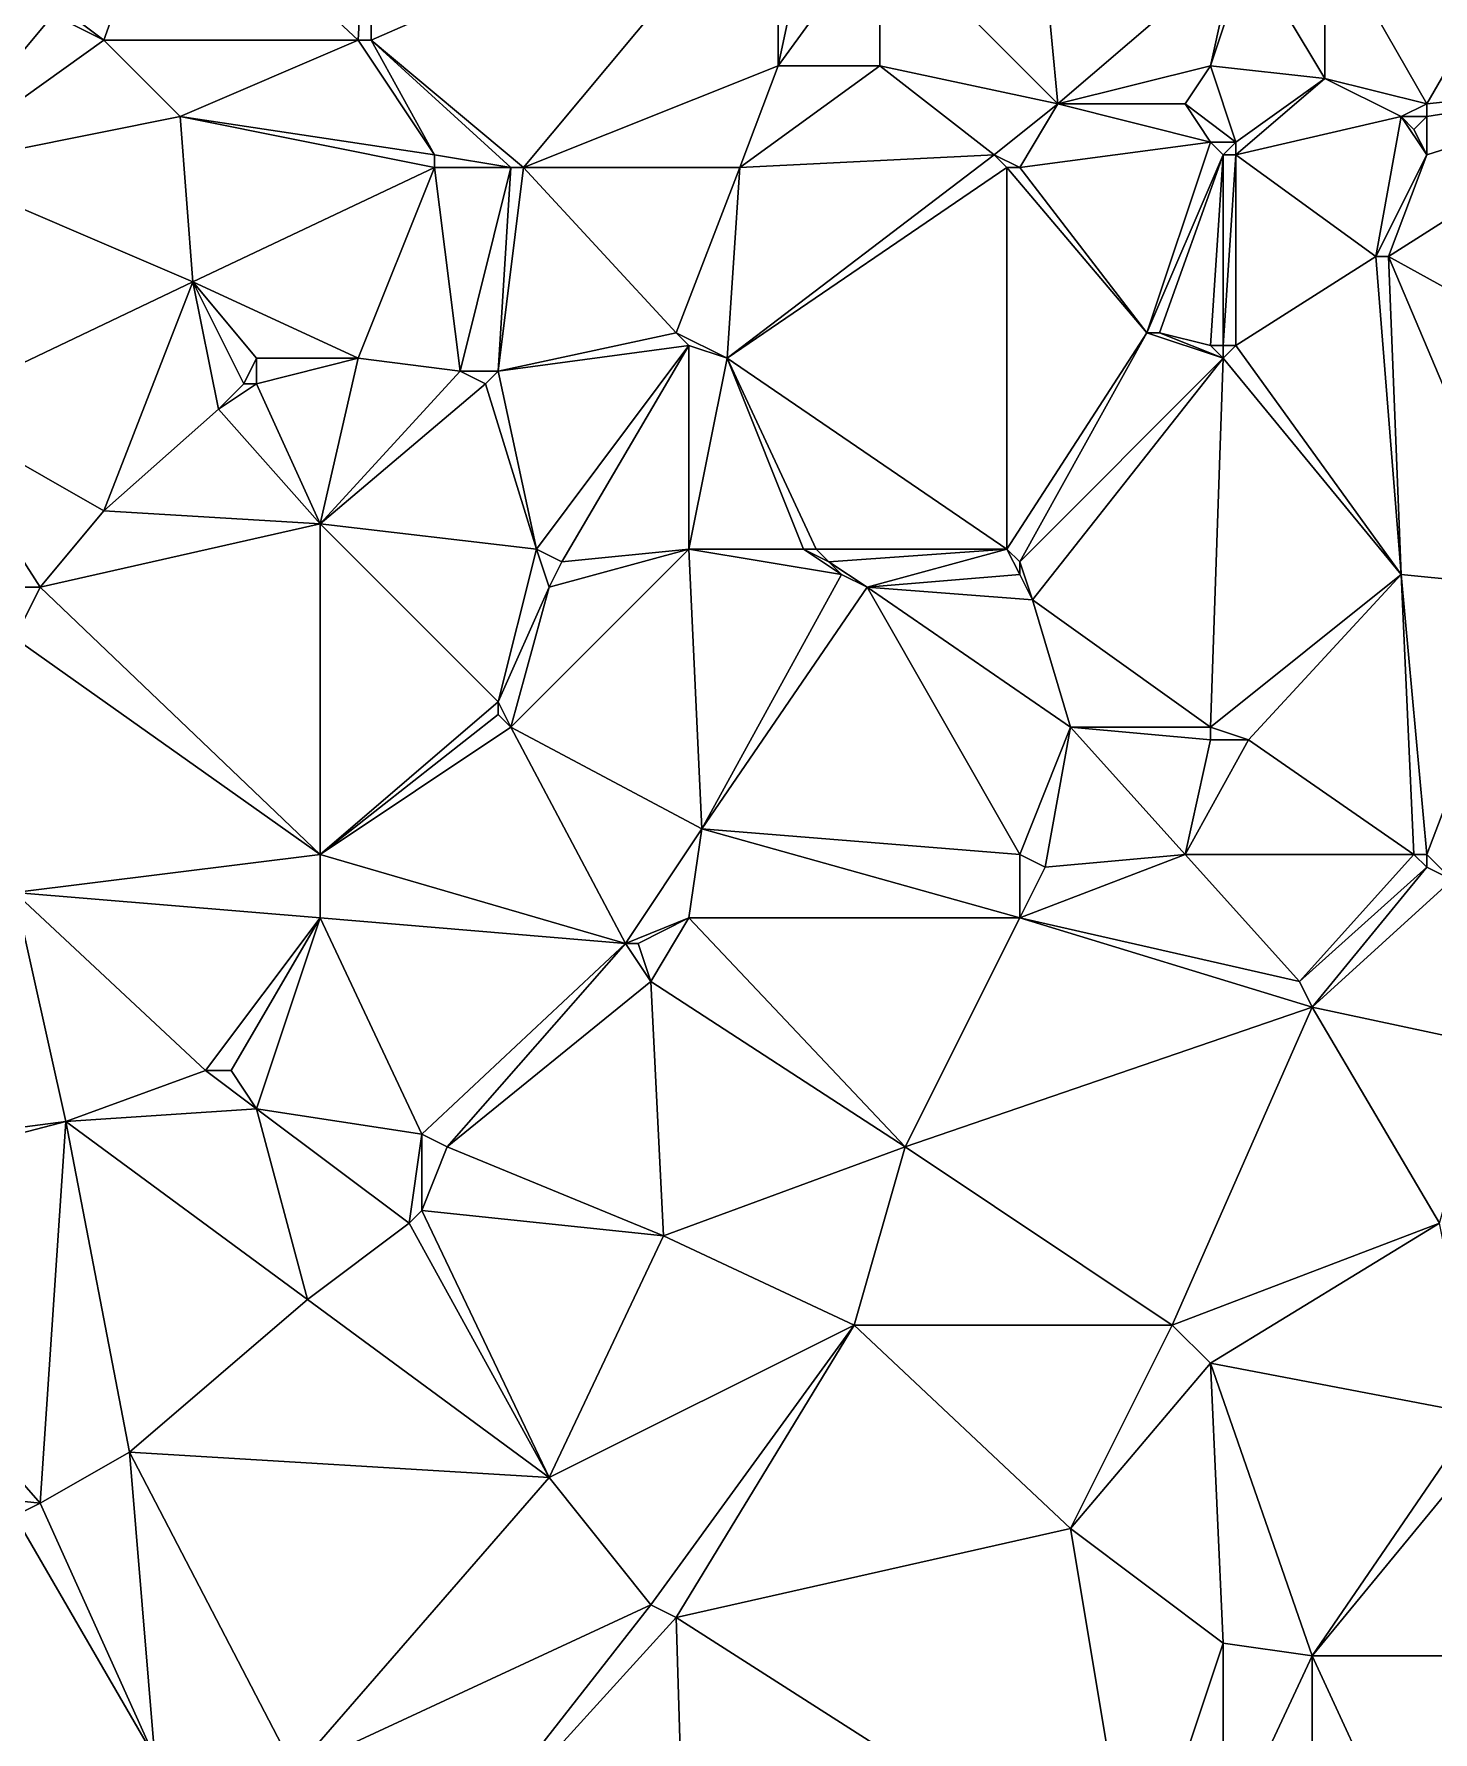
# Model space of a CAD drawing. Extents: x 2679276 to 2679656, y 1246784 to 1247152.
# Drawn here: x 2679370.5 to 2679425.5, y 1246914.8 to 1246981.5 of the extents above; entities that cross this region are included whole.
import ezdxf

# ---------------------------------------------------------------- set-up
doc = ezdxf.new("R2010")
doc.units = 0

msp = doc.modelspace()

# ---------------------------------------------------------------- linework, layer by layer
for points in [[(2679375.75, 1246988.25, 450.853), (2679383.25, 1246981.25, 451.129), (2679383.75, 1246990.75, 450.949)], [(2679383.25, 1246981.25, 451.129), (2679383.75, 1246981.25, 451.106), (2679383.75, 1246990.75, 450.949)], [(2679383.75, 1246981.25, 451.106), (2679399.75, 1246988.25, 450.991), (2679383.75, 1246990.75, 450.949)], [(2679409.75, 1246989.25, 449.845), (2679403.75, 1246985.75, 450.971), (2679410.75, 1246978.75, 450.906)], [(2679409.75, 1246989.25, 449.845), (2679410.75, 1246978.75, 450.906), (2679417.75, 1246984.75, 449.027)], [(2679375.75, 1246988.25, 450.853), (2679371.25, 1246982.75, 453.187), (2679373.25, 1246981.25, 453.366)], [(2679375.75, 1246988.25, 450.853), (2679373.25, 1246981.25, 453.366), (2679383.25, 1246981.25, 451.129)], [(2679399.75, 1246988.25, 450.991), (2679383.75, 1246981.25, 451.106), (2679389.75, 1246976.25, 451.296)], [(2679399.75, 1246988.25, 450.991), (2679389.75, 1246976.25, 451.296), (2679399.75, 1246980.25, 451.279)], [(2679399.75, 1246988.25, 450.991), (2679399.75, 1246980.25, 451.279), (2679401.25, 1246987.25, 451)], [(2679421.25, 1246985.75, 448.82), (2679425.25, 1246978.75, 449.668), (2679430.75, 1246988.25, 448.141)], [(2679434.75, 1246979.75, 448.535), (2679430.75, 1246988.25, 448.141), (2679425.25, 1246978.75, 449.668)], [(2679399.75, 1246980.25, 451.279), (2679403.75, 1246985.75, 450.971), (2679401.25, 1246987.25, 451)], [(2679403.75, 1246985.75, 450.971), (2679399.75, 1246980.25, 451.279), (2679403.75, 1246980.25, 451.322)], [(2679403.75, 1246985.75, 450.971), (2679403.75, 1246980.25, 451.322), (2679410.75, 1246978.75, 450.906)], [(2679418.25, 1246984.75, 449.001), (2679421.25, 1246979.75, 449.365), (2679421.25, 1246985.75, 448.82)], [(2679421.25, 1246985.75, 448.82), (2679421.25, 1246979.75, 449.365), (2679425.25, 1246978.75, 449.668)], [(2679416.75, 1246980.25, 449.302), (2679417.75, 1246984.75, 449.027), (2679410.75, 1246978.75, 450.906)], [(2679418.25, 1246984.75, 449.001), (2679416.75, 1246980.25, 449.302), (2679421.25, 1246979.75, 449.365)], [(2679417.75, 1246984.75, 449.027), (2679416.75, 1246980.25, 449.302), (2679418.25, 1246984.75, 449.001)], [(2679366.25, 1246976.25, 454.605), (2679371.25, 1246982.25, 453.322), (2679363.25, 1246983.75, 453.644)], [(2679366.25, 1246976.25, 454.605), (2679373.25, 1246981.25, 453.366), (2679371.25, 1246982.25, 453.322)], [(2679371.25, 1246982.25, 453.322), (2679373.25, 1246981.25, 453.366), (2679371.25, 1246982.75, 453.187)], [(2679366.25, 1246976.25, 454.605), (2679376.25, 1246978.25, 453.724), (2679373.25, 1246981.25, 453.366)], [(2679376.25, 1246978.25, 453.724), (2679383.25, 1246981.25, 451.129), (2679373.25, 1246981.25, 453.366)], [(2679383.25, 1246981.25, 451.129), (2679376.25, 1246978.25, 453.724), (2679386.25, 1246976.75, 451.396)], [(2679383.75, 1246981.25, 451.106), (2679383.25, 1246981.25, 451.129), (2679386.25, 1246976.75, 451.396)], [(2679389.25, 1246976.25, 451.308), (2679383.75, 1246981.25, 451.106), (2679386.25, 1246976.75, 451.396)], [(2679389.25, 1246976.25, 451.308), (2679389.75, 1246976.25, 451.296), (2679383.75, 1246981.25, 451.106)], [(2679398.25, 1246976.25, 451.437), (2679399.75, 1246980.25, 451.279), (2679389.75, 1246976.25, 451.296)], [(2679408.25, 1246976.75, 451.459), (2679403.75, 1246980.25, 451.322), (2679398.25, 1246976.25, 451.437)], [(2679399.75, 1246980.25, 451.279), (2679398.25, 1246976.25, 451.437), (2679403.75, 1246980.25, 451.322)], [(2679408.25, 1246976.75, 451.459), (2679410.75, 1246978.75, 450.906), (2679403.75, 1246980.25, 451.322)], [(2679415.75, 1246978.75, 449.555), (2679416.75, 1246980.25, 449.302), (2679410.75, 1246978.75, 450.906)], [(2679416.75, 1246980.25, 449.302), (2679415.75, 1246978.75, 449.555), (2679417.75, 1246977.25, 449.597)], [(2679416.75, 1246980.25, 449.302), (2679417.75, 1246977.25, 449.597), (2679421.25, 1246979.75, 449.365)], [(2679424.25, 1246978.25, 449.768), (2679421.25, 1246979.75, 449.365), (2679417.75, 1246976.75, 449.673)], [(2679417.75, 1246977.25, 449.597), (2679417.75, 1246976.75, 449.673), (2679421.25, 1246979.75, 449.365)], [(2679424.25, 1246978.25, 449.768), (2679425.25, 1246978.75, 449.668), (2679421.25, 1246979.75, 449.365)], [(2679425.25, 1246976.75, 449.988), (2679423.75, 1246972.75, 450.696), (2679434.75, 1246979.75, 448.535)], [(2679438.25, 1246964.75, 450.85), (2679434.75, 1246979.75, 448.535), (2679423.75, 1246972.75, 450.696)], [(2679425.25, 1246978.25, 449.749), (2679434.75, 1246979.75, 448.535), (2679425.25, 1246978.75, 449.668)], [(2679425.25, 1246976.75, 449.988), (2679434.75, 1246979.75, 448.535), (2679425.25, 1246978.25, 449.749)], [(2679376.25, 1246978.25, 453.724), (2679366.25, 1246976.25, 454.605), (2679376.75, 1246971.75, 454.229)], [(2679376.25, 1246978.25, 453.724), (2679376.75, 1246971.75, 454.229), (2679386.25, 1246976.25, 451.476)], [(2679386.25, 1246976.25, 451.476), (2679386.25, 1246976.75, 451.396), (2679376.25, 1246978.25, 453.724)], [(2679408.25, 1246976.75, 451.459), (2679409.25, 1246976.25, 451.432), (2679410.75, 1246978.75, 450.906)], [(2679409.25, 1246976.25, 451.432), (2679416.75, 1246977.25, 449.666), (2679410.75, 1246978.75, 450.906)], [(2679415.75, 1246978.75, 449.555), (2679410.75, 1246978.75, 450.906), (2679416.75, 1246977.25, 449.666)], [(2679416.75, 1246977.25, 449.666), (2679417.75, 1246977.25, 449.597), (2679415.75, 1246978.75, 449.555)], [(2679417.75, 1246976.75, 449.673), (2679423.25, 1246972.75, 450.715), (2679424.25, 1246978.25, 449.768)], [(2679423.25, 1246972.75, 450.715), (2679425.25, 1246976.75, 449.988), (2679424.25, 1246978.25, 449.768)], [(2679425.25, 1246978.75, 449.668), (2679424.25, 1246978.25, 449.768), (2679425.25, 1246978.25, 449.749)], [(2679424.75, 1246977.75, 449.844), (2679425.25, 1246978.25, 449.749), (2679424.25, 1246978.25, 449.768)], [(2679424.75, 1246977.75, 449.844), (2679424.25, 1246978.25, 449.768), (2679425.25, 1246976.75, 449.988)], [(2679425.25, 1246976.75, 449.988), (2679425.25, 1246978.25, 449.749), (2679424.75, 1246977.75, 449.844)], [(2679409.25, 1246976.25, 451.432), (2679414.25, 1246969.75, 451.645), (2679416.75, 1246977.25, 449.666)], [(2679417.25, 1246976.75, 449.71), (2679416.75, 1246977.25, 449.666), (2679414.25, 1246969.75, 451.645)], [(2679417.25, 1246976.75, 449.71), (2679417.75, 1246977.25, 449.597), (2679416.75, 1246977.25, 449.666)], [(2679417.75, 1246976.75, 449.673), (2679417.75, 1246977.25, 449.597), (2679417.25, 1246976.75, 449.71)], [(2679366.25, 1246966.75, 455.648), (2679376.75, 1246971.75, 454.229), (2679366.25, 1246976.25, 454.605)], [(2679386.25, 1246976.25, 451.476), (2679376.75, 1246971.75, 454.229), (2679383.25, 1246968.75, 453.279)], [(2679387.25, 1246968.25, 452.528), (2679386.25, 1246976.25, 451.476), (2679383.25, 1246968.75, 453.279)], [(2679386.25, 1246976.25, 451.476), (2679389.25, 1246976.25, 451.308), (2679386.25, 1246976.75, 451.396)], [(2679386.25, 1246976.25, 451.476), (2679387.25, 1246968.25, 452.528), (2679389.25, 1246976.25, 451.308)], [(2679388.75, 1246968.25, 452.447), (2679389.25, 1246976.25, 451.308), (2679387.25, 1246968.25, 452.528)], [(2679395.75, 1246969.75, 451.636), (2679389.75, 1246976.25, 451.296), (2679388.75, 1246968.25, 452.447)], [(2679389.75, 1246976.25, 451.296), (2679389.25, 1246976.25, 451.308), (2679388.75, 1246968.25, 452.447)], [(2679389.75, 1246976.25, 451.296), (2679395.75, 1246969.75, 451.636), (2679398.25, 1246976.25, 451.437)], [(2679398.25, 1246976.25, 451.437), (2679395.75, 1246969.75, 451.636), (2679397.75, 1246968.75, 451.677)], [(2679408.75, 1246976.25, 451.466), (2679408.25, 1246976.75, 451.459), (2679397.75, 1246968.75, 451.677)], [(2679398.25, 1246976.25, 451.437), (2679397.75, 1246968.75, 451.677), (2679408.25, 1246976.75, 451.459)], [(2679397.75, 1246968.75, 451.677), (2679408.75, 1246961.25, 451.829), (2679408.75, 1246976.25, 451.466)], [(2679408.75, 1246976.25, 451.466), (2679409.25, 1246976.25, 451.432), (2679408.25, 1246976.75, 451.459)], [(2679414.25, 1246969.75, 451.645), (2679408.75, 1246976.25, 451.466), (2679408.75, 1246961.25, 451.829)], [(2679409.25, 1246976.25, 451.432), (2679408.75, 1246976.25, 451.466), (2679414.25, 1246969.75, 451.645)], [(2679414.25, 1246969.75, 451.645), (2679414.75, 1246969.75, 451.596), (2679417.25, 1246976.75, 449.71)], [(2679414.75, 1246969.75, 451.596), (2679416.75, 1246969.25, 451.408), (2679417.25, 1246976.75, 449.71)], [(2679417.25, 1246969.25, 451.359), (2679417.25, 1246976.75, 449.71), (2679416.75, 1246969.25, 451.408)], [(2679417.25, 1246969.25, 451.359), (2679417.75, 1246969.25, 451.318), (2679417.75, 1246976.75, 449.673)], [(2679417.75, 1246976.75, 449.673), (2679417.25, 1246976.75, 449.71), (2679417.25, 1246969.25, 451.359)], [(2679417.75, 1246976.75, 449.673), (2679417.75, 1246969.25, 451.318), (2679423.25, 1246972.75, 450.715)], [(2679425.25, 1246976.75, 449.988), (2679423.25, 1246972.75, 450.715), (2679423.75, 1246972.75, 450.696)], [(2679417.75, 1246969.25, 451.318), (2679424.25, 1246960.25, 451.922), (2679423.25, 1246972.75, 450.715)], [(2679423.75, 1246972.75, 450.696), (2679423.25, 1246972.75, 450.715), (2679424.25, 1246960.25, 451.922)], [(2679438.25, 1246964.75, 450.85), (2679423.75, 1246972.75, 450.696), (2679429.25, 1246959.75, 451.935)], [(2679429.25, 1246959.75, 451.935), (2679423.75, 1246972.75, 450.696), (2679424.25, 1246960.25, 451.922)], [(2679366.25, 1246966.75, 455.648), (2679373.25, 1246962.75, 455.405), (2679376.75, 1246971.75, 454.229)], [(2679376.75, 1246971.75, 454.229), (2679373.25, 1246962.75, 455.405), (2679377.75, 1246966.75, 454.092)], [(2679377.75, 1246966.75, 454.092), (2679378.75, 1246967.75, 453.806), (2679376.75, 1246971.75, 454.229)], [(2679379.25, 1246968.75, 453.648), (2679383.25, 1246968.75, 453.279), (2679376.75, 1246971.75, 454.229)], [(2679379.25, 1246968.75, 453.648), (2679376.75, 1246971.75, 454.229), (2679378.75, 1246967.75, 453.806)], [(2679395.75, 1246969.75, 451.636), (2679388.75, 1246968.25, 452.447), (2679396.25, 1246969.25, 451.676)], [(2679396.25, 1246969.25, 451.676), (2679397.75, 1246968.75, 451.677), (2679395.75, 1246969.75, 451.636)], [(2679408.75, 1246961.25, 451.829), (2679409.25, 1246960.75, 451.855), (2679414.25, 1246969.75, 451.645)], [(2679409.25, 1246960.75, 451.855), (2679417.25, 1246968.75, 451.409), (2679414.25, 1246969.75, 451.645)], [(2679414.75, 1246969.75, 451.596), (2679414.25, 1246969.75, 451.645), (2679417.25, 1246968.75, 451.409)], [(2679414.75, 1246969.75, 451.596), (2679417.25, 1246968.75, 451.409), (2679416.75, 1246969.25, 451.408)], [(2679388.75, 1246968.25, 452.447), (2679390.25, 1246961.25, 453.612), (2679396.25, 1246969.25, 451.676)], [(2679391.25, 1246960.75, 453.625), (2679396.25, 1246969.25, 451.676), (2679390.25, 1246961.25, 453.612)], [(2679391.25, 1246960.75, 453.625), (2679396.25, 1246961.25, 453.719), (2679396.25, 1246969.25, 451.676)], [(2679397.75, 1246968.75, 451.677), (2679396.25, 1246969.25, 451.676), (2679396.25, 1246961.25, 453.719)], [(2679417.25, 1246968.75, 451.409), (2679417.25, 1246969.25, 451.359), (2679416.75, 1246969.25, 451.408)], [(2679417.25, 1246968.75, 451.409), (2679424.25, 1246960.25, 451.922), (2679417.75, 1246969.25, 451.318)], [(2679417.25, 1246969.25, 451.359), (2679417.25, 1246968.75, 451.409), (2679417.75, 1246969.25, 451.318)], [(2679379.25, 1246967.75, 453.748), (2679379.25, 1246968.75, 453.648), (2679378.75, 1246967.75, 453.806)], [(2679379.25, 1246967.75, 453.748), (2679381.75, 1246962.25, 454.637), (2679383.25, 1246968.75, 453.279)], [(2679379.25, 1246968.75, 453.648), (2679379.25, 1246967.75, 453.748), (2679383.25, 1246968.75, 453.279)], [(2679387.25, 1246968.25, 452.528), (2679383.25, 1246968.75, 453.279), (2679381.75, 1246962.25, 454.637)], [(2679388.25, 1246967.75, 452.545), (2679387.25, 1246968.25, 452.528), (2679381.75, 1246962.25, 454.637)], [(2679388.25, 1246967.75, 452.545), (2679388.75, 1246968.25, 452.447), (2679387.25, 1246968.25, 452.528)], [(2679388.25, 1246967.75, 452.545), (2679390.25, 1246961.25, 453.612), (2679388.75, 1246968.25, 452.447)], [(2679400.75, 1246961.25, 453.459), (2679397.75, 1246968.75, 451.677), (2679396.25, 1246961.25, 453.719)], [(2679401.25, 1246961.25, 453.396), (2679397.75, 1246968.75, 451.677), (2679400.75, 1246961.25, 453.459)], [(2679397.75, 1246968.75, 451.677), (2679401.25, 1246961.25, 453.396), (2679408.75, 1246961.25, 451.829)], [(2679409.75, 1246959.25, 452.004), (2679417.25, 1246968.75, 451.409), (2679409.25, 1246960.75, 451.855)], [(2679416.75, 1246954.25, 452.135), (2679417.25, 1246968.75, 451.409), (2679409.75, 1246959.25, 452.004)], [(2679417.25, 1246968.75, 451.409), (2679416.75, 1246954.25, 452.135), (2679424.25, 1246960.25, 451.922)], [(2679377.75, 1246966.75, 454.092), (2679379.25, 1246967.75, 453.748), (2679378.75, 1246967.75, 453.806)], [(2679379.25, 1246967.75, 453.748), (2679377.75, 1246966.75, 454.092), (2679381.75, 1246962.25, 454.637)], [(2679388.25, 1246967.75, 452.545), (2679381.75, 1246962.25, 454.637), (2679390.25, 1246961.25, 453.612)], [(2679370.75, 1246959.75, 456.015), (2679366.25, 1246966.75, 455.648), (2679360.75, 1246959.75, 456.855)], [(2679373.25, 1246962.75, 455.405), (2679366.25, 1246966.75, 455.648), (2679370.75, 1246959.75, 456.015)], [(2679373.25, 1246962.75, 455.405), (2679381.75, 1246962.25, 454.637), (2679377.75, 1246966.75, 454.092)], [(2679373.25, 1246962.75, 455.405), (2679370.75, 1246959.75, 456.015), (2679381.75, 1246962.25, 454.637)], [(2679381.75, 1246949.25, 456), (2679381.75, 1246962.25, 454.637), (2679370.75, 1246959.75, 456.015)], [(2679381.75, 1246962.25, 454.637), (2679388.75, 1246955.25, 454.764), (2679390.25, 1246961.25, 453.612)], [(2679381.75, 1246962.25, 454.637), (2679381.75, 1246949.25, 456), (2679388.75, 1246955.25, 454.764)], [(2679390.75, 1246959.75, 453.802), (2679390.25, 1246961.25, 453.612), (2679388.75, 1246955.25, 454.764)], [(2679390.75, 1246959.75, 453.802), (2679389.25, 1246954.25, 454.909), (2679396.25, 1246961.25, 453.719)], [(2679396.75, 1246950.25, 455.603), (2679396.25, 1246961.25, 453.719), (2679389.25, 1246954.25, 454.909)], [(2679391.25, 1246960.75, 453.625), (2679390.25, 1246961.25, 453.612), (2679390.75, 1246959.75, 453.802)], [(2679391.25, 1246960.75, 453.625), (2679390.75, 1246959.75, 453.802), (2679396.25, 1246961.25, 453.719)], [(2679400.75, 1246961.25, 453.459), (2679396.25, 1246961.25, 453.719), (2679402.25, 1246960.25, 453.44)], [(2679396.75, 1246950.25, 455.603), (2679402.25, 1246960.25, 453.44), (2679396.25, 1246961.25, 453.719)], [(2679401.25, 1246961.25, 453.396), (2679400.75, 1246961.25, 453.459), (2679401.75, 1246960.75, 453.422)], [(2679401.75, 1246960.75, 453.422), (2679400.75, 1246961.25, 453.459), (2679402.25, 1246960.25, 453.44)], [(2679401.75, 1246960.75, 453.422), (2679408.75, 1246961.25, 451.829), (2679401.25, 1246961.25, 453.396)], [(2679408.75, 1246961.25, 451.829), (2679401.75, 1246960.75, 453.422), (2679403.25, 1246959.75, 453.383)], [(2679409.25, 1246960.25, 451.906), (2679408.75, 1246961.25, 451.829), (2679403.25, 1246959.75, 453.383)], [(2679408.75, 1246961.25, 451.829), (2679409.25, 1246960.25, 451.906), (2679409.25, 1246960.75, 451.855)], [(2679402.25, 1246960.25, 453.44), (2679396.75, 1246950.25, 455.603), (2679403.25, 1246959.75, 453.383)], [(2679402.25, 1246960.25, 453.44), (2679403.25, 1246959.75, 453.383), (2679401.75, 1246960.75, 453.422)], [(2679409.75, 1246959.25, 452.004), (2679409.25, 1246960.25, 451.906), (2679403.25, 1246959.75, 453.383)], [(2679409.25, 1246960.25, 451.906), (2679409.75, 1246959.25, 452.004), (2679409.25, 1246960.75, 451.855)], [(2679418.25, 1246953.75, 452.072), (2679424.25, 1246960.25, 451.922), (2679416.75, 1246954.25, 452.135)], [(2679418.25, 1246953.75, 452.072), (2679424.75, 1246949.25, 452.13), (2679424.25, 1246960.25, 451.922)], [(2679429.25, 1246959.75, 451.935), (2679424.25, 1246960.25, 451.922), (2679425.25, 1246949.25, 452.105)], [(2679424.75, 1246949.25, 452.13), (2679425.25, 1246949.25, 452.105), (2679424.25, 1246960.25, 451.922)], [(2679370.75, 1246959.75, 456.015), (2679360.75, 1246959.75, 456.855), (2679369.75, 1246957.75, 456.216)], [(2679370.75, 1246959.75, 456.015), (2679369.75, 1246957.75, 456.216), (2679381.75, 1246949.25, 456)], [(2679388.75, 1246955.25, 454.764), (2679389.25, 1246954.25, 454.909), (2679390.75, 1246959.75, 453.802)], [(2679403.25, 1246959.75, 453.383), (2679396.75, 1246950.25, 455.603), (2679409.25, 1246949.25, 453.788)], [(2679411.25, 1246954.25, 452.921), (2679409.75, 1246959.25, 452.004), (2679403.25, 1246959.75, 453.383)], [(2679411.25, 1246954.25, 452.921), (2679403.25, 1246959.75, 453.383), (2679409.25, 1246949.25, 453.788)], [(2679425.25, 1246949.25, 452.105), (2679426.25, 1246948.25, 452.114), (2679429.25, 1246959.75, 451.935)], [(2679416.75, 1246954.25, 452.135), (2679409.75, 1246959.25, 452.004), (2679411.25, 1246954.25, 452.921)], [(2679369.75, 1246947.75, 456.864), (2679381.75, 1246949.25, 456), (2679369.75, 1246957.75, 456.216)], [(2679388.75, 1246954.75, 454.858), (2679388.75, 1246955.25, 454.764), (2679381.75, 1246949.25, 456)], [(2679388.75, 1246954.75, 454.858), (2679381.75, 1246949.25, 456), (2679389.25, 1246954.25, 454.909)], [(2679388.75, 1246954.75, 454.858), (2679389.25, 1246954.25, 454.909), (2679388.75, 1246955.25, 454.764)], [(2679393.75, 1246945.75, 456.488), (2679389.25, 1246954.25, 454.909), (2679381.75, 1246949.25, 456)], [(2679393.75, 1246945.75, 456.488), (2679396.75, 1246950.25, 455.603), (2679389.25, 1246954.25, 454.909)], [(2679409.25, 1246949.25, 453.788), (2679410.25, 1246948.75, 453.738), (2679411.25, 1246954.25, 452.921)], [(2679415.75, 1246949.25, 453.273), (2679411.25, 1246954.25, 452.921), (2679410.25, 1246948.75, 453.738)], [(2679416.75, 1246954.25, 452.135), (2679411.25, 1246954.25, 452.921), (2679416.75, 1246953.75, 452.194)], [(2679416.75, 1246953.75, 452.194), (2679411.25, 1246954.25, 452.921), (2679415.75, 1246949.25, 453.273)], [(2679416.75, 1246954.25, 452.135), (2679416.75, 1246953.75, 452.194), (2679418.25, 1246953.75, 452.072)], [(2679416.75, 1246953.75, 452.194), (2679415.75, 1246949.25, 453.273), (2679418.25, 1246953.75, 452.072)], [(2679424.75, 1246949.25, 452.13), (2679418.25, 1246953.75, 452.072), (2679415.75, 1246949.25, 453.273)], [(2679396.75, 1246950.25, 455.603), (2679393.75, 1246945.75, 456.488), (2679396.25, 1246946.75, 456.14)], [(2679396.25, 1246946.75, 456.14), (2679409.25, 1246946.75, 454.589), (2679396.75, 1246950.25, 455.603)], [(2679409.25, 1246949.25, 453.788), (2679396.75, 1246950.25, 455.603), (2679409.25, 1246946.75, 454.589)], [(2679381.75, 1246949.25, 456), (2679369.75, 1246947.75, 456.864), (2679381.75, 1246946.75, 456.417)], [(2679381.75, 1246946.75, 456.417), (2679393.75, 1246945.75, 456.488), (2679381.75, 1246949.25, 456)], [(2679410.25, 1246948.75, 453.738), (2679409.25, 1246946.75, 454.589), (2679415.75, 1246949.25, 453.273)], [(2679410.25, 1246948.75, 453.738), (2679409.25, 1246949.25, 453.788), (2679409.25, 1246946.75, 454.589)], [(2679420.25, 1246944.25, 454.242), (2679415.75, 1246949.25, 453.273), (2679409.25, 1246946.75, 454.589)], [(2679420.25, 1246944.25, 454.242), (2679424.75, 1246949.25, 452.13), (2679415.75, 1246949.25, 453.273)], [(2679424.75, 1246949.25, 452.13), (2679420.25, 1246944.25, 454.242), (2679425.25, 1246948.75, 452.146)], [(2679420.25, 1246944.25, 454.242), (2679420.75, 1246943.25, 454.452), (2679425.25, 1246948.75, 452.146)], [(2679426.25, 1246948.25, 452.114), (2679425.25, 1246948.75, 452.146), (2679420.75, 1246943.25, 454.452)], [(2679424.75, 1246949.25, 452.13), (2679425.25, 1246948.75, 452.146), (2679425.25, 1246949.25, 452.105)], [(2679426.25, 1246948.25, 452.114), (2679425.25, 1246949.25, 452.105), (2679425.25, 1246948.75, 452.146)], [(2679420.75, 1246943.25, 454.452), (2679427.75, 1246941.75, 453.622), (2679426.25, 1246948.25, 452.114)], [(2679371.75, 1246938.75, 457.808), (2679369.75, 1246947.75, 456.864), (2679360.25, 1246937.25, 459.359)], [(2679371.75, 1246938.75, 457.808), (2679377.25, 1246940.75, 457.216), (2679369.75, 1246947.75, 456.864)], [(2679377.25, 1246940.75, 457.216), (2679381.75, 1246946.75, 456.417), (2679369.75, 1246947.75, 456.864)], [(2679378.25, 1246940.75, 457.126), (2679381.75, 1246946.75, 456.417), (2679377.25, 1246940.75, 457.216)], [(2679379.25, 1246939.25, 457.167), (2679381.75, 1246946.75, 456.417), (2679378.25, 1246940.75, 457.126)], [(2679381.75, 1246946.75, 456.417), (2679379.25, 1246939.25, 457.167), (2679385.75, 1246938.25, 457.443)], [(2679381.75, 1246946.75, 456.417), (2679385.75, 1246938.25, 457.443), (2679393.75, 1246945.75, 456.488)], [(2679394.25, 1246945.75, 456.45), (2679396.25, 1246946.75, 456.14), (2679393.75, 1246945.75, 456.488)], [(2679394.75, 1246944.25, 456.582), (2679396.25, 1246946.75, 456.14), (2679394.25, 1246945.75, 456.45)], [(2679394.75, 1246944.25, 456.582), (2679404.75, 1246937.75, 456.079), (2679396.25, 1246946.75, 456.14)], [(2679409.25, 1246946.75, 454.589), (2679396.25, 1246946.75, 456.14), (2679404.75, 1246937.75, 456.079)], [(2679409.25, 1246946.75, 454.589), (2679404.75, 1246937.75, 456.079), (2679420.75, 1246943.25, 454.452)], [(2679420.25, 1246944.25, 454.242), (2679409.25, 1246946.75, 454.589), (2679420.75, 1246943.25, 454.452)], [(2679386.75, 1246937.75, 457.481), (2679393.75, 1246945.75, 456.488), (2679385.75, 1246938.25, 457.443)], [(2679386.75, 1246937.75, 457.481), (2679394.75, 1246944.25, 456.582), (2679393.75, 1246945.75, 456.488)], [(2679394.25, 1246945.75, 456.45), (2679393.75, 1246945.75, 456.488), (2679394.75, 1246944.25, 456.582)], [(2679394.75, 1246944.25, 456.582), (2679386.75, 1246937.75, 457.481), (2679395.25, 1246934.25, 457.338)], [(2679394.75, 1246944.25, 456.582), (2679395.25, 1246934.25, 457.338), (2679404.75, 1246937.75, 456.079)], [(2679415.25, 1246930.75, 456.611), (2679420.75, 1246943.25, 454.452), (2679404.75, 1246937.75, 456.079)], [(2679420.75, 1246943.25, 454.452), (2679415.25, 1246930.75, 456.611), (2679425.75, 1246934.75, 455.004)], [(2679420.75, 1246943.25, 454.452), (2679425.75, 1246934.75, 455.004), (2679427.75, 1246941.75, 453.622)], [(2679377.25, 1246940.75, 457.216), (2679371.75, 1246938.75, 457.808), (2679379.25, 1246939.25, 457.167)], [(2679378.25, 1246940.75, 457.126), (2679377.25, 1246940.75, 457.216), (2679379.25, 1246939.25, 457.167)], [(2679360.25, 1246937.25, 459.359), (2679360.25, 1246935.75, 459.549), (2679371.75, 1246938.75, 457.808)], [(2679370.75, 1246923.75, 460.471), (2679371.75, 1246938.75, 457.808), (2679360.25, 1246935.75, 459.549)], [(2679374.25, 1246925.75, 459.817), (2679371.75, 1246938.75, 457.808), (2679370.75, 1246923.75, 460.471)], [(2679381.25, 1246931.75, 458.236), (2679379.25, 1246939.25, 457.167), (2679371.75, 1246938.75, 457.808)], [(2679374.25, 1246925.75, 459.817), (2679381.25, 1246931.75, 458.236), (2679371.75, 1246938.75, 457.808)], [(2679381.25, 1246931.75, 458.236), (2679385.25, 1246934.75, 457.721), (2679379.25, 1246939.25, 457.167)], [(2679379.25, 1246939.25, 457.167), (2679385.25, 1246934.75, 457.721), (2679385.75, 1246938.25, 457.443)], [(2679385.75, 1246935.25, 457.673), (2679385.75, 1246938.25, 457.443), (2679385.25, 1246934.75, 457.721)], [(2679386.75, 1246937.75, 457.481), (2679385.75, 1246938.25, 457.443), (2679385.75, 1246935.25, 457.673)], [(2679385.75, 1246935.25, 457.673), (2679395.25, 1246934.25, 457.338), (2679386.75, 1246937.75, 457.481)], [(2679402.75, 1246930.75, 457.265), (2679404.75, 1246937.75, 456.079), (2679395.25, 1246934.25, 457.338)], [(2679402.75, 1246930.75, 457.265), (2679415.25, 1246930.75, 456.611), (2679404.75, 1246937.75, 456.079)], [(2679360.25, 1246935.75, 459.549), (2679361.25, 1246924.75, 460.718), (2679370.75, 1246923.75, 460.471)], [(2679381.25, 1246931.75, 458.236), (2679390.75, 1246924.75, 457.877), (2679385.25, 1246934.75, 457.721)], [(2679390.75, 1246924.75, 457.877), (2679385.75, 1246935.25, 457.673), (2679385.25, 1246934.75, 457.721)], [(2679390.75, 1246924.75, 457.877), (2679395.25, 1246934.25, 457.338), (2679385.75, 1246935.25, 457.673)], [(2679416.75, 1246929.25, 456.661), (2679425.75, 1246934.75, 455.004), (2679415.25, 1246930.75, 456.611)], [(2679425.75, 1246934.75, 455.004), (2679416.75, 1246929.25, 456.661), (2679427.25, 1246927.25, 455.574)], [(2679390.75, 1246924.75, 457.877), (2679402.75, 1246930.75, 457.265), (2679395.25, 1246934.25, 457.338)], [(2679374.25, 1246925.75, 459.817), (2679390.75, 1246924.75, 457.877), (2679381.25, 1246931.75, 458.236)], [(2679390.75, 1246924.75, 457.877), (2679394.75, 1246919.75, 458.021), (2679402.75, 1246930.75, 457.265)], [(2679394.75, 1246919.75, 458.021), (2679395.75, 1246919.25, 458.027), (2679402.75, 1246930.75, 457.265)], [(2679402.75, 1246930.75, 457.265), (2679395.75, 1246919.25, 458.027), (2679411.25, 1246922.75, 457.731)], [(2679402.75, 1246930.75, 457.265), (2679411.25, 1246922.75, 457.731), (2679415.25, 1246930.75, 456.611)], [(2679415.25, 1246930.75, 456.611), (2679411.25, 1246922.75, 457.731), (2679416.75, 1246929.25, 456.661)], [(2679417.25, 1246918.25, 457.911), (2679416.75, 1246929.25, 456.661), (2679411.25, 1246922.75, 457.731)], [(2679416.75, 1246929.25, 456.661), (2679420.75, 1246917.75, 457.671), (2679427.25, 1246927.25, 455.574)], [(2679417.25, 1246918.25, 457.911), (2679420.75, 1246917.75, 457.671), (2679416.75, 1246929.25, 456.661)], [(2679420.75, 1246917.75, 457.671), (2679427.75, 1246926.25, 455.664), (2679427.25, 1246927.25, 455.574)], [(2679420.75, 1246917.75, 457.671), (2679429.75, 1246917.75, 456.741), (2679427.75, 1246926.25, 455.664)], [(2679370.75, 1246923.75, 460.471), (2679375.25, 1246913.75, 460.811), (2679374.25, 1246925.75, 459.817)], [(2679390.75, 1246924.75, 457.877), (2679374.25, 1246925.75, 459.817), (2679380.75, 1246913.25, 460.463)], [(2679380.75, 1246913.25, 460.463), (2679374.25, 1246925.75, 459.817), (2679375.25, 1246913.75, 460.811)], [(2679369.75, 1246923.25, 460.618), (2679370.75, 1246923.75, 460.471), (2679361.25, 1246924.75, 460.718)], [(2679390.75, 1246924.75, 457.877), (2679380.75, 1246913.25, 460.463), (2679394.75, 1246919.75, 458.021)], [(2679369.75, 1246923.25, 460.618), (2679375.25, 1246913.75, 460.811), (2679370.75, 1246923.75, 460.471)], [(2679369.75, 1246923.25, 460.618), (2679362.25, 1246911.75, 461.769), (2679375.25, 1246913.75, 460.811)], [(2679395.75, 1246919.25, 458.027), (2679413.75, 1246907.75, 459.587), (2679411.25, 1246922.75, 457.731)], [(2679417.25, 1246918.25, 457.911), (2679411.25, 1246922.75, 457.731), (2679413.75, 1246907.75, 459.587)], [(2679394.75, 1246919.75, 458.021), (2679380.75, 1246913.25, 460.463), (2679385.75, 1246908.25, 460.724)], [(2679394.75, 1246919.75, 458.021), (2679385.75, 1246908.25, 460.724), (2679395.75, 1246919.25, 458.027)], [(2679395.75, 1246919.25, 458.027), (2679385.75, 1246908.25, 460.724), (2679396.25, 1246902.75, 461.421)], [(2679413.75, 1246907.75, 459.587), (2679395.75, 1246919.25, 458.027), (2679396.25, 1246902.75, 461.421)], [(2679417.25, 1246918.25, 457.911), (2679413.75, 1246907.75, 459.587), (2679417.25, 1246910.25, 458.43)], [(2679417.25, 1246918.25, 457.911), (2679417.25, 1246910.25, 458.43), (2679420.75, 1246917.75, 457.671)], [(2679417.25, 1246910.25, 458.43), (2679420.75, 1246909.75, 457.398), (2679420.75, 1246917.75, 457.671)], [(2679420.75, 1246917.75, 457.671), (2679423.75, 1246911.25, 457.473), (2679429.75, 1246917.75, 456.741)], [(2679420.75, 1246917.75, 457.671), (2679420.75, 1246909.75, 457.398), (2679423.75, 1246911.25, 457.473)], [(2679437.75, 1246910.25, 457.465), (2679429.75, 1246917.75, 456.741), (2679423.75, 1246911.25, 457.473)]]:
    msp.add_3dface(points)

doc.saveas('drawing.dxf')
